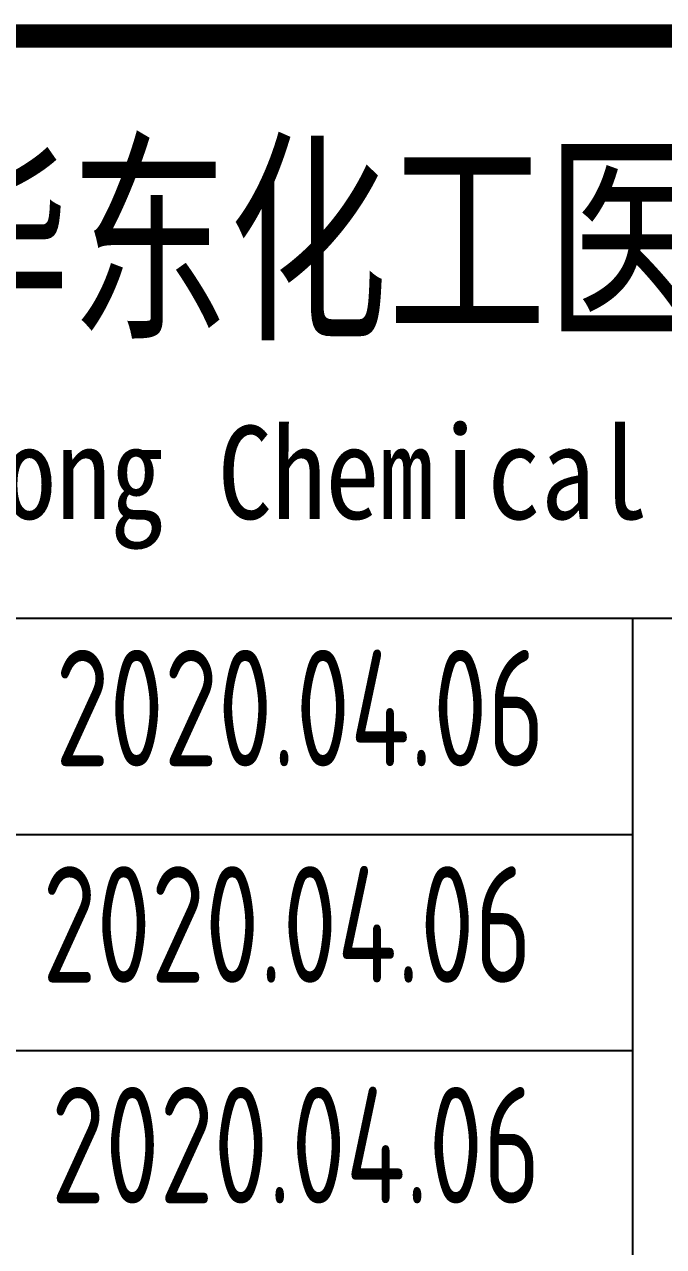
# Model space of a CAD drawing. Extents: x 4941602 to 7068445, y -422737 to 2032183.
# Drawn here: x 5010377 to 5012299, y -419377 to -415702 of the extents above; entities that cross this region are included whole.
import ezdxf
from ezdxf.enums import TextEntityAlignment as Align

# ---------------------------------------------------------------- set-up
doc = ezdxf.new("R2010")
doc.units = 0
doc.header["$LTSCALE"] = 1000
doc.header["$MEASUREMENT"] = 0
doc.layers.get('0').update_dxf_attribs({"linetype": 'CONTINUOUS'})
doc.styles.add('ECEC_TQ_S', font='')
doc.styles.add('sceie', font='SCEIE', dxfattribs={"width": 0.75, "bigfont": 'SCEIC'})
doc.styles.get('ECEC_TQ_S').set_extended_font_data('SimSun')

msp = doc.modelspace()

# ---------------------------------------------------------------- linework, layer by layer
for p, q in [((5006707.2, -417487.3), (5024707.2, -417487.3)), ((5012207.2, -420737.3), (5012207.2, -417487.3)), ((5006707.2, -418137.3), (5012207.2, -418137.3)), ((5006707.2, -418787.3), (5012207.2, -418787.3))]:
    msp.add_line(p, q)
msp.add_lwpolyline([(5024707.2, -415737.3, 70, 70, 0), (5006707.2, -415737.3, 70, 70, 0), (5006707.2, -421737.3, 0, 0, 0)], format="xyseb")

# ---------------------------------------------------------------- texts
at = {"style": 'ECEC_TQ_S'}
for s, height, width, p in [('安徽华东化工医药工程有限责任公司', 500, 0.7, (5012902.1, -416337.3)), ('安徽华东化工医药工程有限责任公司', 500, 0.7, (5012902.1, -416337.3)), ('Anhui Huadong Chemical & Medical Engineering Co.,Ltd', 280, 0.85, (5012902.1, -417087.3)), ('Anhui Huadong Chemical & Medical Engineering Co.,Ltd', 280, 0.85, (5012902.1, -417087.3))]:
    msp.add_text(s, height=height, dxfattribs=dict(at, width=width)).set_placement(p, align=Align.MIDDLE)
at = {"style": 'sceie', "width": 0.8}
for p in [(5011206.6, -417757.1), (5011167.5, -418407.7), (5011193.5, -419071.3)]:
    msp.add_attdef('2020.04.06', text='200320-02-040', height=350, dxfattribs=at).set_placement(p, align=Align.MIDDLE)

doc.saveas('drawing.dxf')
